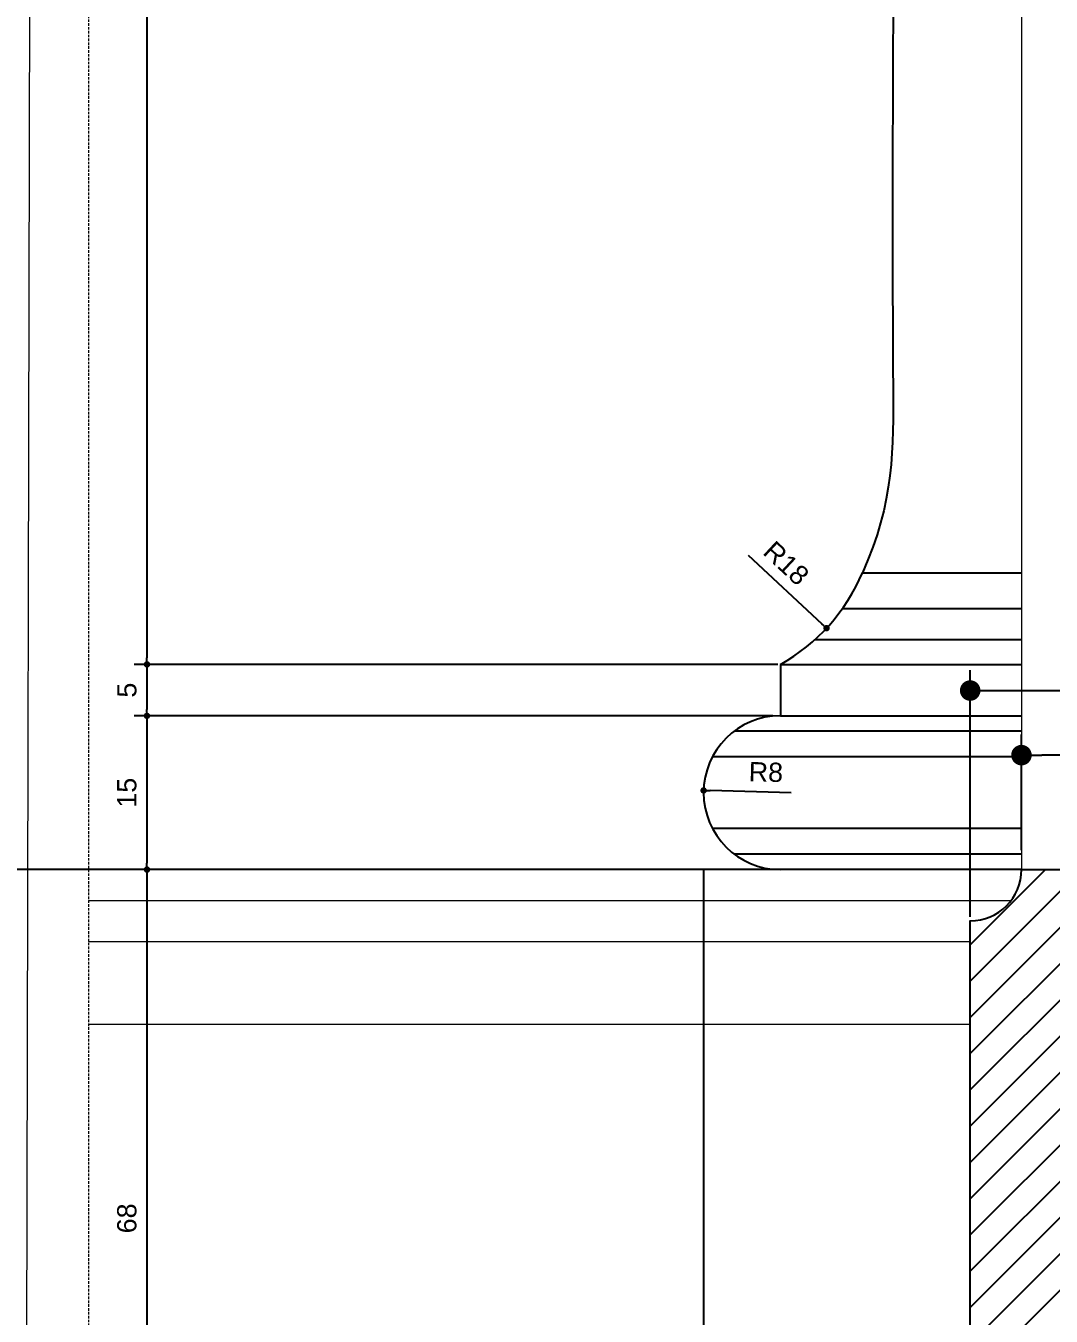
# Model space of a CAD drawing. Header units: inches. Extents: x 274057 to 444617, y 490067 to 635630.
# Drawn here: x 359389 to 359489, y 516473.7 to 516599.5 of the extents above; entities that cross this region are included whole.
import ezdxf

# ---------------------------------------------------------------- set-up
doc = ezdxf.new("R2010")
doc.units = ezdxf.units.IN
doc.header["$MEASUREMENT"] = 0
doc.linetypes.add('HIDDEN', pattern=[0.375, 0.25, -0.125])
for name, color, linetype in [('8', 8, 'Continuous'), ('CQ curtains and frames', 252, 'Continuous'), ('CQ PANEL DIMENSION', 1, 'Continuous'), ('CQ SPOT DETAIL DIMENSION', 9, 'Continuous'), ('CQ Wood plan', 23, 'Continuous'), ('FURNITURE', 252, 'Continuous'), ('menuiserie', 32, 'Continuous'), ('walls', 3, 'Continuous')]:
    doc.layers.add(name, color=color, linetype=linetype)
doc.layers.add('CQ Architectural Window', color=8, linetype='HIDDEN', lineweight=18)
doc.layers.add('Hardware Accs.', color=7, linetype='Continuous', lineweight=0)
doc.styles.get("Standard").update_dxf_attribs({"font": 'arial.ttf'})
doc.dimstyles.new('chester 1.25', dxfattribs={"dimscale": 0.0125, "dimtxt": 150, "dimasz": 50, "dimexe": 100, "dimexo": 20, "dimgap": 80, "dimtad": 1, "dimdec": 0, "dimzin": 0, "dimdsep": 46, "dimtxsty": 'Standard', "dimblk": 'DOT', "dimcen": 100, "dimclrd": 1, "dimclre": 1, "dimclrt": 3, "dimadec": 0, "dimazin": 0, "dimtfac": 1, "dimtdec": 0, "dimtofl": 0, "dimtmove": 0, "dimatfit": 3, "dimfxl": 1, "dimtolj": 1, "dimtzin": 0, "dimlwd": -1, "dimarcsym": 0})
doc.dimstyles.new('chester 15', dxfattribs={"dimscale": 0.15, "dimtxt": 150, "dimasz": 100, "dimexe": 100, "dimexo": 0, "dimgap": 80, "dimtad": 1, "dimdec": 0, "dimzin": 0, "dimdsep": 46, "dimtxsty": 'Standard', "dimblk": 'DOT', "dimcen": 100, "dimclrd": 1, "dimclre": 1, "dimclrt": 3, "dimadec": 0, "dimazin": 0, "dimtfac": 1, "dimtdec": 0, "dimtofl": 0, "dimtmove": 0, "dimatfit": 3, "dimfxl": 1, "dimtolj": 1, "dimtzin": 0, "dimlwd": -1, "dimarcsym": 0})
doc.dimstyles.new('chester 2', dxfattribs={"dimscale": 0.02, "dimtxt": 150, "dimasz": 100, "dimexe": 100, "dimexo": 20, "dimgap": 80, "dimtad": 1, "dimdec": 0, "dimzin": 0, "dimdsep": 46, "dimtxsty": 'Standard', "dimblk": 'DOT', "dimcen": 100, "dimclrd": 1, "dimclre": 1, "dimclrt": 3, "dimadec": 0, "dimazin": 0, "dimtfac": 1, "dimtdec": 0, "dimtofl": 0, "dimtmove": 0, "dimatfit": 3, "dimfxl": 1, "dimtolj": 1, "dimtzin": 0, "dimlwd": -1, "dimarcsym": 0})
doc.dimstyles.new('chester 5', dxfattribs={"dimscale": 0.05, "dimtxt": 150, "dimasz": 50, "dimexe": 100, "dimexo": 0, "dimgap": 80, "dimtad": 1, "dimdec": 0, "dimzin": 0, "dimdsep": 46, "dimtxsty": 'Standard', "dimblk": 'DOT', "dimcen": 100, "dimclrd": 1, "dimclre": 1, "dimclrt": 3, "dimadec": 0, "dimazin": 0, "dimtfac": 1, "dimtdec": 0, "dimtofl": 0, "dimtmove": 0, "dimatfit": 3, "dimfxl": 1, "dimtolj": 1, "dimtzin": 0, "dimlwd": -1, "dimarcsym": 0})

# ---------------------------------------------------------------- blocks, each defined once
blk = doc.blocks.new('ff-15 window')
at = {"layer": 'CQ Architectural Window', "elevation": -0.0267545506809401}
blk.add_lwpolyline([(354831.910789344, 513252.5183503591), (359931.910789344, 513252.5183503592), (359931.9107893439, 510602.5183503599), (354831.9107893441, 510602.5183503599)], close=True, dxfattribs=at)
blk = doc.blocks.new('_Dot')
at = {"color": 0, "linetype": 'ByBlock', "lineweight": -2}
blk.add_line((-0.5, 0), (-1, 0), dxfattribs=at)
at = {"color": 0, "linetype": 'ByBlock', "const_width": 0.5}
blk.add_lwpolyline([(-0.25, 0, 1), (0.25, 0, 1)], format="xyb", close=True, dxfattribs=at)
blk = doc.blocks.new('*D353')
at = {"layer": 'CQ PANEL DIMENSION', "color": 1, "lineweight": -2, "transparency": 16777216}
for p, q in [((359413.1377527294, 519502.6141194876), (358858.814624485, 519502.6141194876)), ((359395.0996708643, 516399.2839683145), (358858.814624485, 516399.2839683145))]:
    blk.add_line(p, q, dxfattribs=at)
at = {"layer": 'CQ PANEL DIMENSION', "color": 1, "transparency": 16777216}
blk.add_line((358873.814624485, 519487.6141194876), (358873.814624485, 516414.2839683145), dxfattribs=at)
at = {"layer": 'Defpoints', "color": 0, "transparency": 16777216}
for p in [(359413.1377527294, 519502.6141194876, -8.161583353594182e-08), (358873.814624485, 516399.2839683145), (359395.0996708643, 516399.2839683145, -0.02675467039130908)]:
    blk.add_point(p, dxfattribs=at)
at = {"layer": 'CQ PANEL DIMENSION', "color": 1, "transparency": 16777216, "xscale": 15, "yscale": 15, "zscale": 15}
for p, rotation in [((358873.814624485, 519502.6141194876), 90), ((358873.814624485, 516399.2839683145), 270)]:
    blk.add_blockref('_Dot', p, dxfattribs=dict(at, rotation=rotation))
at = {"layer": 'CQ PANEL DIMENSION', "color": 3, "transparency": 16777216, "insert": (358850.3190583186, 517950.9490439011), "char_height": 22.5, "attachment_point": 5, "rotation": 90}
blk.add_mtext('\\A1;3103', dxfattribs=at)
blk = doc.blocks.new('*D1001')
at = {"layer": 'CQ PANEL DIMENSION', "color": 1, "lineweight": -2, "transparency": 16777216}
for p, q in [((361731.4341588989, 517262.0339683323), (361536.5633565931, 517262.0339683323)), ((361696.4341588989, 516517.2839683322), (361536.5633565931, 516517.2839683322))]:
    blk.add_line(p, q, dxfattribs=at)
at = {"layer": 'CQ PANEL DIMENSION', "color": 1, "transparency": 16777216}
blk.add_line((361541.5633565931, 517259.5339683323), (361541.5633565931, 516519.7839683322), dxfattribs=at)
at = {"layer": 'Defpoints', "color": 0, "transparency": 16777216}
for p in [(361731.4341588989, 517262.0339683323, 1.970279388849305e-06), (361541.5633565931, 516517.2839683322), (361696.4341588989, 516517.2839683322, -5.564854355100124e-08)]:
    blk.add_point(p, dxfattribs=at)
at = {"layer": 'CQ PANEL DIMENSION', "color": 1, "transparency": 16777216, "xscale": 2.5, "yscale": 2.5, "zscale": 2.5}
for p, rotation in [((361541.5633565931, 517262.0339683323), 90), ((361541.5633565931, 516517.2839683322), 270)]:
    blk.add_blockref('_Dot', p, dxfattribs=dict(at, rotation=rotation))
at = {"layer": 'CQ PANEL DIMENSION', "color": 3, "transparency": 16777216, "insert": (361533.7494070707, 516889.6589683321), "char_height": 7.5, "attachment_point": 5, "rotation": 90}
blk.add_mtext('\\A1;745', dxfattribs=at)
blk = doc.blocks.new('*D1002')
at = {"layer": 'CQ PANEL DIMENSION', "color": 1, "lineweight": -2, "transparency": 16777216}
for p, q in [((361665.4341588991, 516517.2839683322), (361536.5633565932, 516517.2839683322)), ((361665.4341588991, 516449.2839683323), (361536.5633565932, 516449.2839683323))]:
    blk.add_line(p, q, dxfattribs=at)
at = {"layer": 'CQ PANEL DIMENSION', "color": 1, "transparency": 16777216}
blk.add_line((361541.5633565932, 516514.7839683322), (361541.5633565932, 516451.7839683323), dxfattribs=at)
at = {"layer": 'Defpoints', "color": 0, "transparency": 16777216}
for p in [(361665.4341588991, 516517.2839683322), (361541.5633565932, 516449.2839683323), (361665.4341588991, 516449.2839683323)]:
    blk.add_point(p, dxfattribs=at)
at = {"layer": 'CQ PANEL DIMENSION', "color": 1, "transparency": 16777216, "xscale": 2.5, "yscale": 2.5, "zscale": 2.5}
for p, rotation in [((361541.5633565932, 516517.2839683322), 90), ((361541.5633565932, 516449.2839683323), 270)]:
    blk.add_blockref('_Dot', p, dxfattribs=dict(at, rotation=rotation))
at = {"layer": 'CQ PANEL DIMENSION', "color": 3, "transparency": 16777216, "insert": (361533.7340591854, 516483.2839683321), "char_height": 7.5, "attachment_point": 5, "rotation": 90}
blk.add_mtext('\\A1;68', dxfattribs=at)
blk = doc.blocks.new('*D1052')
at = {"layer": 'CQ SPOT DETAIL DIMENSION', "color": 1, "lineweight": -2, "transparency": 16777216}
for p, q in [((361660.8197374126, 517328.2839683322), (361609.8988092999, 517328.2839683322)), ((361672.6841588989, 516537.2839683322), (361609.8988092999, 516537.2839683322))]:
    blk.add_line(p, q, dxfattribs=at)
at = {"layer": 'CQ SPOT DETAIL DIMENSION', "color": 1, "transparency": 16777216}
blk.add_line((361611.1488092999, 517327.6589683322), (361611.1488092999, 516537.9089683322), dxfattribs=at)
at = {"layer": 'Defpoints', "color": 0, "transparency": 16777216}
for p in [(361661.0697374126, 517328.2839683322), (361611.1488092999, 516537.2839683322), (361672.9341588989, 516537.2839683322)]:
    blk.add_point(p, dxfattribs=at)
at = {"layer": 'CQ SPOT DETAIL DIMENSION', "color": 1, "transparency": 16777216, "xscale": 0.625, "yscale": 0.625, "zscale": 0.625}
for p, rotation in [((361611.1488092999, 517328.2839683322), 90), ((361611.1488092999, 516537.2839683322), 270)]:
    blk.add_blockref('_Dot', p, dxfattribs=dict(at, rotation=rotation))
at = {"layer": 'CQ SPOT DETAIL DIMENSION', "color": 3, "transparency": 16777216, "insert": (361609.191484948, 516932.783968332), "char_height": 1.875, "attachment_point": 5, "rotation": 90}
blk.add_mtext('\\A1;791', dxfattribs=at)
blk = doc.blocks.new('*D1053')
at = {"layer": 'CQ SPOT DETAIL DIMENSION', "color": 1, "lineweight": -2, "transparency": 16777216}
for p, q in [((361672.6841588989, 516537.2839683322), (361609.8988092999, 516537.2839683322)), ((361672.2006234915, 516532.268365002), (361609.8988092999, 516532.268365002))]:
    blk.add_line(p, q, dxfattribs=at)
at = {"layer": 'CQ SPOT DETAIL DIMENSION', "color": 1, "transparency": 16777216}
blk.add_line((361611.1488092999, 516536.6589683322), (361611.1488092999, 516532.893365002), dxfattribs=at)
at = {"layer": 'Defpoints', "color": 0, "transparency": 16777216}
for p in [(361672.9341588989, 516537.2839683322), (361611.1488092999, 516532.268365002), (361672.4506234915, 516532.268365002)]:
    blk.add_point(p, dxfattribs=at)
at = {"layer": 'CQ SPOT DETAIL DIMENSION', "color": 1, "transparency": 16777216, "xscale": 0.625, "yscale": 0.625, "zscale": 0.625}
for p, rotation in [((361611.1488092999, 516537.2839683322), 90), ((361611.1488092999, 516532.268365002), 270)]:
    blk.add_blockref('_Dot', p, dxfattribs=dict(at, rotation=rotation))
at = {"layer": 'CQ SPOT DETAIL DIMENSION', "color": 3, "transparency": 16777216, "insert": (361609.1953219193, 516534.7761666669), "char_height": 1.875, "attachment_point": 5, "rotation": 90}
blk.add_mtext('\\A1;5', dxfattribs=at)
blk = doc.blocks.new('*D1054')
at = {"layer": 'CQ SPOT DETAIL DIMENSION', "color": 1, "lineweight": -2, "transparency": 16777216}
for p, q in [((361672.2006234915, 516532.268365002), (361609.8988093001, 516532.268365002)), ((361665.1841588991, 516517.2839683323), (361609.8988093001, 516517.2839683323))]:
    blk.add_line(p, q, dxfattribs=at)
at = {"layer": 'CQ SPOT DETAIL DIMENSION', "color": 1, "transparency": 16777216}
blk.add_line((361611.1488093001, 516531.643365002), (361611.1488093001, 516517.9089683323), dxfattribs=at)
at = {"layer": 'Defpoints', "color": 0, "transparency": 16777216}
for p in [(361672.4506234915, 516532.268365002), (361611.1488093001, 516517.2839683323), (361665.4341588991, 516517.2839683323)]:
    blk.add_point(p, dxfattribs=at)
at = {"layer": 'CQ SPOT DETAIL DIMENSION', "color": 1, "transparency": 16777216, "xscale": 0.625, "yscale": 0.625, "zscale": 0.625}
for p, rotation in [((361611.1488093001, 516532.268365002), 90), ((361611.1488093001, 516517.2839683323), 270)]:
    blk.add_blockref('_Dot', p, dxfattribs=dict(at, rotation=rotation))
at = {"layer": 'CQ SPOT DETAIL DIMENSION', "color": 3, "transparency": 16777216, "insert": (361609.1914849482, 516524.776166667), "char_height": 1.875, "attachment_point": 5, "rotation": 90}
blk.add_mtext('\\A1;15', dxfattribs=at)
blk = doc.blocks.new('*D1003')
at = {"layer": 'CQ SPOT DETAIL DIMENSION', "color": 1, "lineweight": -2, "transparency": 16777216}
for p, q in [((361665.1841588991, 516517.2839683323), (361609.8988093002, 516517.2839683323)), ((361665.1841588991, 516449.2839683324), (361609.8988093002, 516449.2839683324))]:
    blk.add_line(p, q, dxfattribs=at)
at = {"layer": 'CQ SPOT DETAIL DIMENSION', "color": 1, "transparency": 16777216}
blk.add_line((361611.1488093002, 516516.6589683323), (361611.1488093002, 516449.9089683324), dxfattribs=at)
at = {"layer": 'Defpoints', "color": 0, "transparency": 16777216}
for p in [(361665.4341588991, 516517.2839683323), (361611.1488093002, 516449.2839683324), (361665.4341588991, 516449.2839683324)]:
    blk.add_point(p, dxfattribs=at)
at = {"layer": 'CQ SPOT DETAIL DIMENSION', "color": 1, "transparency": 16777216, "xscale": 0.625, "yscale": 0.625, "zscale": 0.625}
for p, rotation in [((361611.1488093002, 516517.2839683323), 90), ((361611.1488093002, 516449.2839683324), 270)]:
    blk.add_blockref('_Dot', p, dxfattribs=dict(at, rotation=rotation))
at = {"layer": 'CQ SPOT DETAIL DIMENSION', "color": 3, "transparency": 16777216, "insert": (361609.1914849483, 516483.2839683322), "char_height": 1.875, "attachment_point": 5, "rotation": 90}
blk.add_mtext('\\A1;68', dxfattribs=at)
blk = doc.blocks.new('*D1056')
at = {"layer": 'CQ SPOT DETAIL DIMENSION', "color": 1, "transparency": 16777216}
blk.add_line((361669.7894280976, 516547.9188589553), (361676.9686106289, 516541.2416396391), dxfattribs=at)
at = {"layer": 'Defpoints', "color": 0, "transparency": 16777216}
for p in [(361663.8997311547, 516553.3967525764, -5.564854355100124e-08), (361677.4262619907, 516540.8159869274, -5.564854355100124e-08)]:
    blk.add_point(p, dxfattribs=at)
at = {"layer": 'CQ SPOT DETAIL DIMENSION', "color": 1, "transparency": 16777216, "xscale": 0.625, "yscale": 0.625, "zscale": 0.625, "rotation": 317.0746946347589}
blk.add_blockref('_Dot', (361677.4262619907, 516540.8159869274), dxfattribs=at)
at = {"layer": 'CQ SPOT DETAIL DIMENSION', "color": 3, "transparency": 16777216, "insert": (361673.4964333574, 516547.1441008073), "char_height": 1.875, "attachment_point": 5, "rotation": 317.0746946347589}
blk.add_mtext('\\A1;R18', dxfattribs=at)
blk = doc.blocks.new('*D1057')
at = {"layer": 'CQ SPOT DETAIL DIMENSION', "color": 1, "transparency": 16777216}
blk.add_line((361673.9693322133, 516524.7548946192), (361666.0618688446, 516524.9769823741), dxfattribs=at)
at = {"layer": 'Defpoints', "color": 0, "transparency": 16777216}
for p in [(361665.4371152034, 516524.9945291053, -5.564854355100124e-08), (361672.9341588987, 516524.7839683319, -5.564854355100124e-08)]:
    blk.add_point(p, dxfattribs=at)
at = {"layer": 'CQ SPOT DETAIL DIMENSION', "color": 1, "transparency": 16777216, "xscale": 0.6249999999999999, "yscale": 0.6249999999999999, "zscale": 0.6249999999999999, "rotation": 178.391222795719}
blk.add_blockref('_Dot', (361665.4371152034, 516524.9945291053), dxfattribs=at)
at = {"layer": 'CQ SPOT DETAIL DIMENSION', "color": 3, "transparency": 16777216, "insert": (361671.5115892755, 516526.7820185781), "char_height": 1.875, "attachment_point": 5, "rotation": 358.39122279571905}
blk.add_mtext('\\A1;R8', dxfattribs=at)
blk = doc.blocks.new('*D1036')
at = {"layer": 'CQ SPOT DETAIL DIMENSION', "color": 1, "lineweight": -2, "transparency": 16777216}
for p, q in [((361736.834158899, 516512.2839683322), (361747.8904639455, 516512.2839683322)), ((361690.834158899, 516449.2839683322), (361747.8904639455, 516449.2839683322))]:
    blk.add_line(p, q, dxfattribs=at)
at = {"layer": 'CQ SPOT DETAIL DIMENSION', "color": 1, "transparency": 16777216}
blk.add_line((361745.8904639455, 516510.2839683322), (361745.8904639455, 516451.2839683322), dxfattribs=at)
at = {"layer": 'Defpoints', "color": 0, "transparency": 16777216}
for p in [(361736.4341588989, 516512.2839683322), (361690.4341588989, 516449.2839683322, -2.025927932400307e-06), (361745.8904639455, 516449.2839683322)]:
    blk.add_point(p, dxfattribs=at)
at = {"layer": 'CQ SPOT DETAIL DIMENSION', "color": 1, "transparency": 16777216, "xscale": 2, "yscale": 2, "zscale": 2}
for p, rotation in [((361745.8904639455, 516512.2839683322), 90), ((361745.8904639455, 516449.2839683322), 270)]:
    blk.add_blockref('_Dot', p, dxfattribs=dict(at, rotation=rotation))
at = {"layer": 'CQ SPOT DETAIL DIMENSION', "color": 3, "transparency": 16777216, "insert": (361742.7577217901, 516480.783968332), "char_height": 3, "attachment_point": 5, "rotation": 90}
blk.add_mtext('\\A1;63', dxfattribs=at)
blk = doc.blocks.new('*D1038')
at = {"layer": 'CQ SPOT DETAIL DIMENSION', "color": 1, "lineweight": -2, "transparency": 16777216}
for p, q in [((361691.4341588988, 516512.683968332), (361691.4341588988, 516536.7341588117)), ((361736.4341588988, 516512.6839683321), (361736.4341588988, 516536.7341588117))]:
    blk.add_line(p, q, dxfattribs=at)
at = {"layer": 'CQ SPOT DETAIL DIMENSION', "color": 1, "transparency": 16777216}
blk.add_line((361693.4341588988, 516534.7341588117), (361734.4341588988, 516534.7341588117), dxfattribs=at)
at = {"layer": 'Defpoints', "color": 0, "transparency": 16777216}
for p in [(361736.4341588988, 516534.7341588117), (361691.4341588988, 516512.283968332), (361736.4341588988, 516512.283968332)]:
    blk.add_point(p, dxfattribs=at)
at = {"layer": 'CQ SPOT DETAIL DIMENSION', "color": 1, "transparency": 16777216, "xscale": 2, "yscale": 2, "zscale": 2, "rotation": 180}
blk.add_blockref('_Dot', (361691.4341588988, 516534.7341588117), dxfattribs=at)
at = {"layer": 'CQ SPOT DETAIL DIMENSION', "color": 1, "transparency": 16777216, "xscale": 2, "yscale": 2, "zscale": 2}
blk.add_blockref('_Dot', (361736.4341588988, 516534.7341588117), dxfattribs=at)
at = {"layer": 'CQ SPOT DETAIL DIMENSION', "color": 3, "transparency": 16777216, "insert": (361713.9341588988, 516537.8597386207), "char_height": 3, "attachment_point": 5}
blk.add_mtext('\\A1;45', dxfattribs=at)
blk = doc.blocks.new('*D1040')
at = {"layer": 'CQ SPOT DETAIL DIMENSION', "color": 1, "lineweight": -2, "transparency": 16777216}
for p, q in [((361696.4341588989, 516519.183968332), (361696.4341588989, 516530.4384609587)), ((361731.4341588989, 516517.683968332), (361731.4341588989, 516530.4384609587))]:
    blk.add_line(p, q, dxfattribs=at)
at = {"layer": 'CQ SPOT DETAIL DIMENSION', "color": 1, "transparency": 16777216}
blk.add_line((361729.4341588989, 516528.4384609587), (361698.4341588989, 516528.4384609587), dxfattribs=at)
at = {"layer": 'Defpoints', "color": 0, "transparency": 16777216}
for p in [(361696.4341588989, 516528.4384609587), (361696.4341588989, 516518.783968332, -2.025927932400307e-06), (361731.4341588989, 516517.283968332)]:
    blk.add_point(p, dxfattribs=at)
at = {"layer": 'CQ SPOT DETAIL DIMENSION', "color": 1, "transparency": 16777216, "xscale": 2, "yscale": 2, "zscale": 2, "rotation": 180}
blk.add_blockref('_Dot', (361696.4341588989, 516528.4384609587), dxfattribs=at)
at = {"layer": 'CQ SPOT DETAIL DIMENSION', "color": 1, "transparency": 16777216, "xscale": 2, "yscale": 2, "zscale": 2}
blk.add_blockref('_Dot', (361731.4341588989, 516528.4384609587), dxfattribs=at)
at = {"layer": 'CQ SPOT DETAIL DIMENSION', "color": 3, "transparency": 16777216, "insert": (361713.9341588989, 516531.5712031142), "char_height": 3, "attachment_point": 5}
blk.add_mtext('\\A1;35', dxfattribs=at)
blk = doc.blocks.new('curtain')
at = {"layer": 'FURNITURE', "lineweight": 0, "elevation": -8.398393699991617e-09}
blk.add_lwpolyline([(3372.044480324897, -4.158439340943005), (3378.483184245008, 2875.902570949576)], dxfattribs=at)
blk = doc.blocks.new('tv cabinet fireplace')
at = {"layer": '8'}
h = blk.add_hatch(dxfattribs=at)
h.set_pattern_fill('ANSI31', color=256, scale=20)
h.set_pattern_definition([(45, (-383.4846667518141, -3.958120942115784e-09), (-1.767766952966369, 1.767766952966369), [])])
edge = h.paths.add_edge_path()
edge.add_arc((361691.4341588988, 516517.2839683321), 5.000000000116415, 270.000000001334, 359.730784915469)
edge.add_line((361696.4341037047, 516517.2604749704), (361731.4376932537, 516517.096002758))
edge.add_arc((361736.4341588987, 516517.2839683318), 4.99999999985842, 182.154434475228, 270.0985134000648)
edge.add_line((361736.4427558105, 516512.2839757227), (361736.4341588988, 516399.283968332))
edge.add_line((361736.4341588988, 516399.283968332), (361691.4341588988, 516399.283968332))
edge.add_line((361691.4341588988, 516399.283968332), (361691.4341588988, 516512.283968332))
at = {"layer": 'Hardware Accs.', "color": 6}
for p, q in [((361696.4341588988, 517287.283968332, 0.09197969155274127), (361696.4341588989, 516517.283968332, 0.09197969155274127)), ((361696.4341588988, 516517.283968332, 0.09197969155274127), (361691.4341588988, 516517.283968332, 0.09197969155274127))]:
    blk.add_line(p, q, dxfattribs=at)
at = {"layer": 'menuiserie', "ltscale": 2}
for p, q in [((361680.923419802, 516546.2248124194, 0.09197969155274127), (361696.4341588988, 516546.2248124194, 0.09197969155274127)), ((361678.9779404005, 516542.7248124194, 0.09197969155274127), (361696.4341588988, 516542.7248124194, 0.09197969155274127)), ((361676.3223215899, 516539.7248124194, 0.09197969155274127), (361696.4341588988, 516539.7248124194, 0.09197969155274127)), ((361672.9341588988, 516537.283968332, 0.09197969155274127), (361696.4341588988, 516537.283968332, 0.09197969155274127)), ((361672.9341588988, 516537.283968332, 0.09197969155274127), (361672.9341588988, 516532.283968332, 0.09197969155274127)), ((361672.9341588988, 516532.283968332, 0.09197969155274127), (361696.4341588988, 516532.283968332, 0.09197969155274127)), ((361696.4341588988, 516530.783968332, 0.09197969155274127), (361668.4341588988, 516530.783968332, 0.09197969155274127)), ((361696.4341588988, 516528.283968332, 0.09197969155274127), (361666.3009093182, 516528.283968332, 0.09197969155274127)), ((361696.4341588988, 516521.283968332, 0.09197969155274127), (361666.3009093182, 516521.283968332, 0.09197969155274127)), ((361696.4341588988, 516518.783968332, 0.09197969155274127), (361668.4341588988, 516518.783968332, 0.09197969155274127)), ((361696.4341588988, 516517.283968332, 0.09197969155274127), (361665.4341588989, 516517.283968332, 0.09197969155274127)), ((361665.4341588989, 516517.283968332, 0.09197969155274127), (361665.4341588989, 516449.283968332, 0.09197969155274127))]:
    blk.add_line(p, q, dxfattribs=at)
for centre, radius, start, end in [((361663.8997311549, 516553.3967525765, 0.09197969155274127), 18.4727556356023, 299.2793213003383, 337.154707828219), ((361672.9341588988, 516524.783968332, 0.09197969155274127), 7.5, 90, 270)]:
    blk.add_arc(centre, radius, start, end, dxfattribs=at)
blk.add_open_spline([(361628.9562455356, 517107.2648643368, 0.09197969155274127), (361635.9802667194, 517081.1456296268, 0.09197969155274127), (361648.860992273, 517030.3045114414, 0.09197969155274127), (361668.1234247614, 516930.7981996349, 0.09197969155274127), (361679.1144791546, 516813.2458342923, 0.09197969155274127), (361685.4708482775, 516683.8248969156, 0.09197969155274127), (361683.5136976184, 516596.2590889197, 0.09197969155274127), (361684.0209326126, 516552.9616077242, 0.09197969155274127), (361680.923419802, 516546.2248124194, 0.09197969155274127)], degree=3, knots=[681.4359384159359, 681.4359384159359, 681.4359384159359, 681.4359384159359, 762.6008845974083, 841.2776871363056, 984.0619864690058, 1116.823767605231, 1229.688757915449, 1246.724110614368, 1246.724110614368, 1246.724110614368, 1246.724110614368], dxfattribs=at)
at = {"layer": 'walls', "color": 6, "elevation": 0.09198171748067367}
blk.add_lwpolyline([(361736.4341588988, 516399.283968332), (361691.4341588988, 516399.283968332), (361691.4341588989, 516512.283968332, 0.4142135623509319), (361696.4341588989, 516517.2839683319), (361731.4341588989, 516517.2839683319, 0.4142135623799146), (361736.4341588988, 516512.283968332), (361736.4341588988, 516399.283968332)], format="xyb", dxfattribs=at)
at = {"layer": 'CQ PANEL DIMENSION'}
for base, p1, p2, picture, middle in [((361541.5633565931, 516517.2839683322, 0.09197974720128482), (361731.4341588988, 517262.033968332, 0.09198171748067367), (361696.4341588988, 516517.283968332, 0.09197969155274127), '*D1001', (361533.7494070707, 516889.6589683321, 0.09197974720128482)), ((361541.5633565932, 516449.2839683323, 0.09197974720128482), (361665.4341588989, 516517.283968332, 0.09197974720128482), (361665.4341588989, 516449.2839683321, 0.09197974720128482), '*D1002', (361533.7340591854, 516483.2839683321, 0.09197974720128482))]:
    dim = blk.add_linear_dim(base=base, p1=p1, p2=p2, angle=90, dimstyle='chester 5', override={"dimtmove": 1}, dxfattribs=at)
    dim.commit()
    dim.dimension.update_dxf_attribs({"geometry": picture, "text_midpoint": middle})
at = {"layer": 'CQ SPOT DETAIL DIMENSION', "color": 6}
for base, p1, p2, dimstyle, picture, middle in [((361611.1488092999, 516537.2839683322, 0.09197969155274127), (361661.0697374124, 517328.283968332, 0.09197969155274127), (361672.9341588988, 516537.2839683319, 0.09197969155274127), 'chester 1.25', '*D1052', (361609.191484948, 516932.783968332, 0.09197969155274127)), ((361611.1488092999, 516532.268365002, 0.09197969155274127), (361672.9341588988, 516537.283968332, 0.09197969155274127), (361672.4506234914, 516532.2683650018, 0.09197969155274127), 'chester 1.25', '*D1053', (361609.1953219193, 516534.7761666669, 0.09197969155274127)), ((361611.1488093001, 516517.2839683322, 0.09197963590419772), (361672.4506234914, 516532.2683650018, 0.09197974720128482), (361665.4341588989, 516517.283968332, 0.09197974720128482), 'chester 1.25', '*D1054', (361609.1914849482, 516524.776166667, 0.09197974720128482)), ((361611.1488093002, 516449.2839683324, 0.09197974720128482), (361665.4341588989, 516517.283968332, 0.09197974720128482), (361665.4341588989, 516449.2839683322, 0.09197974720128482), 'chester 1.25', '*D1003', (361609.1914849483, 516483.2839683322, 0.09197974720128482)), ((361745.8904639455, 516449.2839683322, 0.09197969155274127), (361736.4341588988, 516512.283968332, 0.09197969155274127), (361690.4341588988, 516449.283968332, 0.09197766562480887), 'chester 2', '*D1036', (361742.7577217901, 516480.783968332, 0.09197969155274127))]:
    dim = blk.add_linear_dim(base=base, p1=p1, p2=p2, angle=90, dimstyle=dimstyle, override={"dimtmove": 1}, dxfattribs=at)
    dim.commit()
    dim.dimension.update_dxf_attribs({"geometry": picture, "text_midpoint": middle})
for center, mpoint, picture, middle in [((361663.8997311549, 516553.3967525765, 0.09197969155274127), (361677.4262619909, 516540.8159869275, 0.09197969155274127), '*D1056', (361672.1634086883, 516545.7108653592, 0.09197974720128482)), ((361672.9341588988, 516524.783968332, 0.09197969155274127), (361665.4371152035, 516524.9945291054, 0.09197969155274127), '*D1057', (361671.4566378451, 516524.8254657526, 0.09197974720128482))]:
    dim = blk.add_radius_dim(center=center, mpoint=mpoint, dimstyle='chester 1.25', override={"dimtmove": 1}, dxfattribs=at)
    dim.commit()
    dim.dimension.update_dxf_attribs({"geometry": picture, "text_midpoint": middle, "dimtype": 132, "insert": (1.746229827404022e-10, 1.164153218269348e-10)})
dim = blk.add_linear_dim(base=(361736.4341588988, 516534.7341588117, 0.09197969155274127), p1=(361691.4341588988, 516512.283968332, 0.09197969155274127), p2=(361736.4341588988, 516512.283968332, 0.09197969155274127), dimstyle='chester 2', dxfattribs=at)
dim.commit()
dim.dimension.update_dxf_attribs({"geometry": '*D1038', "text_midpoint": (361713.9341588988, 516537.8597386207, 0.09197969155274127)})
dim = blk.add_linear_dim(base=(361696.4341588989, 516528.4384609587, 0.09197969155274127), p1=(361731.4341588989, 516517.283968332, 0.09197969155274127), p2=(361696.4341588989, 516518.783968332, 0.09197766562480887), dimstyle='chester 2', override={"dimtmove": 1}, dxfattribs=at)
dim.commit()
dim.dimension.update_dxf_attribs({"geometry": '*D1040', "text_midpoint": (361713.9341588989, 516531.5712031142, 0.09197969155274127)})

msp = doc.modelspace()

# ---------------------------------------------------------------- hatches: boundary and pattern name
at = {"layer": 'CQ curtains and frames', "linetype": 'ByBlock', "ltscale": 200}
h = msp.add_hatch(dxfattribs=at)
h.set_pattern_fill('PLASTI,_O', color=256, scale=500, angle=90)
h.set_pattern_definition([(90, (0, 0), (-125, 7.654042494670958e-15), []), (90, (-15.625, 9.567553118338697e-16), (-125, 7.654042494670958e-15), []), (90, (-31.25, 1.913510623667739e-15), (-125, 7.654042494670958e-15), []), (90, (-78.125, 4.783776559169349e-15), (-125, 7.654042494670958e-15), [])])
edge = h.paths.add_edge_path()
edge.add_line((359636.0996708342, 517521.2839683359), (359636.0996708342, 519159.2441683841))
edge.add_line((359636.0996708342, 519159.2441683841), (359615.0998262747, 519189.2441683841))
edge.add_line((359615.0998262747, 519189.2441683841), (359611.1000739682, 519259.3707316444))
edge.add_line((359611.1000739682, 519259.3707316444), (359625.0998262759, 519279.4129462774))
edge.add_line((359625.0998262759, 519279.4129462774), (359625.0995345715, 519299.2843378978))
edge.add_line((359625.0995345715, 519299.2843378978), (354065.0999165727, 519299.3449805713))
edge.add_line((354065.0999165727, 519299.3449805713), (354065.0999165738, 519279.4129462562))
edge.add_line((354065.0999165738, 519279.4129462562), (354069.0998115045, 519279.4129462563))
edge.add_line((354069.0998115045, 519279.4129462563), (354070.2713677122, 519276.5845593708))
edge.add_line((354070.2713677122, 519276.5845593708), (354073.0997545977, 519275.4130031632))
edge.add_line((354073.0997545977, 519275.4130031632), (354073.0997545978, 519272.4130458434))
edge.add_arc((354073.0997545976, 519269.4130885233), 2.999957320047542, 1.1116867426608223e-09, 89.99999999777663, ccw=False)
edge.add_line((354076.0997119177, 519269.4130885234), (354079.0996692376, 519269.4130885234))
edge.add_line((354079.0996692376, 519269.4130885234), (354079.0996692376, 519229.2440471809))
edge.add_line((354079.0996692376, 519229.2440471809), (354076.0997119177, 519229.2440471809))
edge.add_arc((354073.0997545977, 519229.2440471809), 2.999957319989335, 270.00000000111174, 359.99999999888826, ccw=False)
edge.add_line((354073.0997545978, 519226.2440898609), (354073.0997545978, 519223.2441325411))
edge.add_arc((354073.0997545979, 519219.2441894478), 3.999943093280308, 90.00000000166754, 180)
edge.add_line((354069.0998115045, 519219.2441894478), (354065.0998115048, 519219.2441683626))
edge.add_line((354065.0998115048, 519219.2441683626), (354065.0998115048, 519199.2441683629))
edge.add_line((354065.0998115048, 519199.2441683629), (354068.0999169311, 519199.2441683629))
edge.add_arc((354071.099916931, 519199.2441683629), 2.999999999941792, 179.9999999988883, 270.0000000011117)
edge.add_line((354071.0999169311, 519196.2441683629), (354071.0999169311, 519193.2441683629))
edge.add_arc((354071.0999169311, 519189.2441683629), 4, -90, 90, ccw=False)
edge.add_line((354071.0999169311, 519185.2441683629), (354071.0999169311, 519182.2441683629))
edge.add_arc((354071.099916931, 519179.244168363), 2.999999999941792, 89.99999999888831, 180.0000000011117)
edge.add_line((354068.0999169311, 519179.2441683629), (354065.0999169311, 519179.2441683629))
edge.add_line((354065.0999169311, 519179.2441683629), (354065.0999169312, 519157.9163882227))
edge.add_line((354065.0999169312, 519157.9163882227), (354052.036741741, 519157.9163882227))
edge.add_line((354052.036741741, 519157.9163882227), (354069.1708476147, 516514.3134157709))
edge.add_line((354069.1708476147, 516514.3134157709), (354295.0996708425, 516514.2540855766))
edge.add_line((354295.0996708425, 516514.2540855766), (354295.0996708648, 519049.2839683135))
edge.add_line((354295.0996708648, 519049.2839683135), (359395.0996708648, 519049.2839683134))
edge.add_line((359395.0996708648, 519049.2839683134), (359394.664269681, 517521.2839683359))
edge.add_line((359394.664269681, 517521.2839683359), (359636.0995909179, 517521.4228734176))

# ---------------------------------------------------------------- linework, layer by layer
at = {"layer": 'CQ Wood plan', "lineweight": 0}
for p, q in [((359395.0996708648, 516514.2840137368, 0.00293504445991923), (359485.0997048844, 516514.2840137368, 0.001734185554378702)), ((359395.0996708648, 516510.2840137368, 0.00293504445991923), (359481.0996708343, 516510.2840137368, 0.001787557495444092)), ((359395.0996708648, 516502.2129459249, 0.003096107168829937), (359481.0996708343, 516502.2129459249, 0.001948620204354799))]:
    msp.add_line(p, q, dxfattribs=at)

# ---------------------------------------------------------------- block references
at = {"layer": 'CQ curtains and frames'}
for name, p in [('curtain', (356016.9509151601, 516423.4424078215, 0.0002473119983490237)), ('ff-15 window', (-536.8111184791778, 5796.765617954487, -1.197103689752621e-07))]:
    msp.add_blockref(name, p, dxfattribs=at)
at = {"layer": 'CQ PANEL DIMENSION'}
msp.add_blockref('tv cabinet fireplace', (-2210.334488064691, 3.958120942115784e-09, -0.09197974720128482), dxfattribs=at)

# ---------------------------------------------------------------- dimensions: what is measured, and where the dimension line sits
dim = msp.add_linear_dim(base=(358873.814624485, 516399.2839683145), p1=(359413.1377527294, 519502.6141194876, -8.161583353594182e-08), p2=(359395.0996708643, 516399.2839683145, -0.02675467039130908), angle=90, dimstyle='chester 15', dxfattribs=at)
dim.commit()
dim.dimension.update_dxf_attribs({"geometry": '*D353', "text_midpoint": (358850.3190583186, 517950.9490439011)})

doc.saveas('drawing.dxf')
